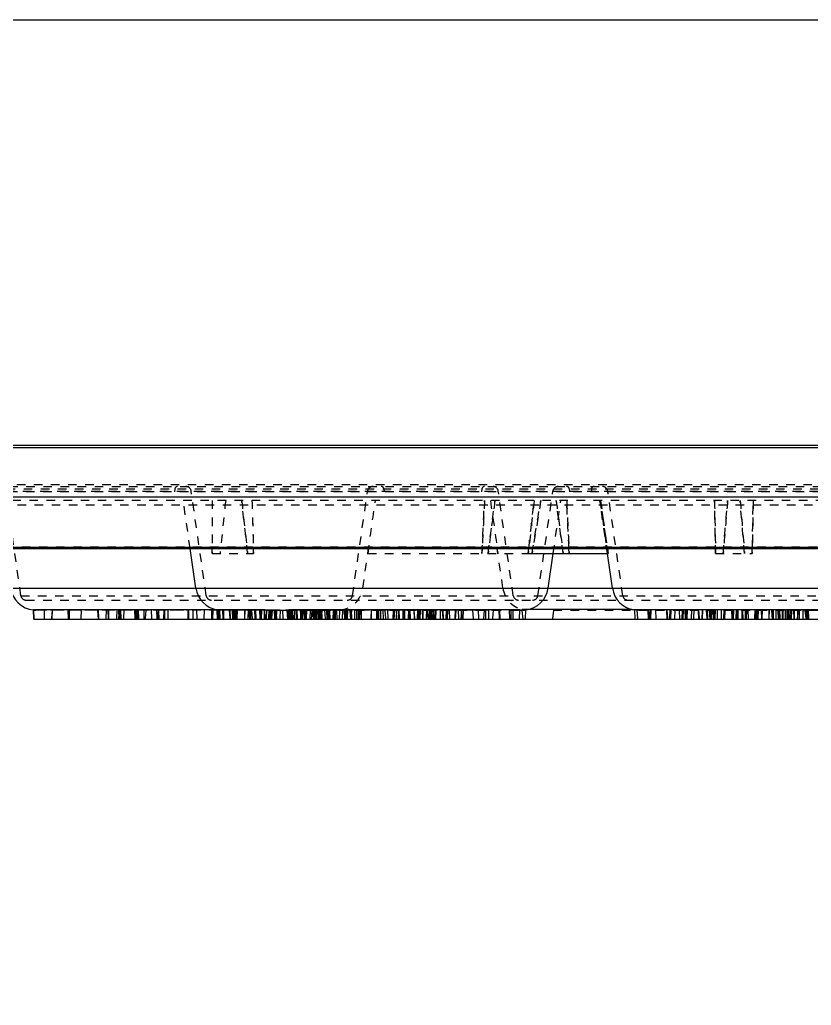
# Model space of a CAD drawing. Header units: millimetres. Extents: x -2414 to 10498, y -2238 to 649.
# Drawn here: x -45.3 to 106, y 220.7 to 408.9 of the extents above; entities that cross this region are included whole.
import ezdxf

# ---------------------------------------------------------------- set-up
doc = ezdxf.new("R2010")
doc.units = ezdxf.units.MM
doc.header["$LTSCALE"] = 16.335
doc.linetypes.add('HIDDEN', pattern=[0.2, 0.1, -0.1])
doc.layers.get('0').update_dxf_attribs({"linetype": 'CONTINUOUS'})
doc.layers.add('DEFAULT_2', color=8, linetype='HIDDEN')

msp = doc.modelspace()

# ---------------------------------------------------------------- linework, layer by layer
at = {"color": 7, "linetype": 'Continuous'}
for p, q in [((-68.322, 327.67), (229.761, 327.67)), ((212.282, 327.188), (-50.842, 327.188)), ((-68.481, 317.795), (229.92, 317.795)), ((-68.322, 307.92), (229.761, 307.92)), ((-51.144, 308.215), (212.583, 308.215)), ((-11.617, 300.371), (-12.705, 307.92)), ((51.874, 306.97), (51.982, 307.92)), ((51.874, 306.97), (67.147, 306.97)), ((55.714, 300.371), (56.666, 306.97)), ((67.012, 307.92), (67.147, 306.97)), ((67.978, 300.371), (67.029, 306.953)), ((-47.029, 300.371), (199.147, 300.371)), ((-42.66, 296.22), (-42.642, 296.224)), ((-42.568, 294.47), (-42.66, 296.221)), ((-42.642, 296.224), (-42.551, 294.47)), ((-30.482, 296.216), (-42.642, 296.224)), ((-30.329, 296.216), (-30.482, 296.216)), ((-22.967, 296.212), (-30.329, 296.216)), ((-22.623, 296.212), (-22.967, 296.212)), ((-13.485, 296.207), (-22.623, 296.212)), ((-7.445, 296.204), (-13.363, 296.206)), ((-1.521, 296.223), (-7.445, 296.217)), ((-7.353, 294.47), (-7.445, 296.217)), ((0.734, 296.224), (-1.521, 296.223)), ((0.734, 296.224), (0.8, 294.47)), ((2.395, 296.17), (5.871, 296.17)), ((3.822, 296.17), (3.753, 294.47)), ((5.94, 294.47), (5.851, 296.17)), ((6.847, 296.224), (6.894, 294.47)), ((28.369, 296.217), (6.847, 296.224)), ((44.97, 296.207), (28.369, 296.217)), ((50.22, 296.204), (45.046, 296.206)), ((50.22, 296.204), (50.133, 294.47)), ((50.211, 294.47), (50.301, 296.193)), ((50.3, 296.17), (50.796, 296.17)), ((51.386, 296.199), (51.296, 294.47)), ((51.39, 296.195), (51.386, 296.195)), ((71.712, 296.315), (51.974, 296.315)), ((72.963, 296.206), (72.253, 296.204)), ((72.344, 294.47), (72.253, 296.204)), ((86.648, 296.219), (72.99, 296.207)), ((86.922, 296.219), (86.648, 296.219)), ((89.455, 296.22), (86.922, 296.219)), ((103.48, 296.224), (89.455, 296.22)), ((104.343, 296.224), (103.48, 296.224)), ((104.343, 296.224), (104.335, 294.47)), ((105.866, 296.17), (110.201, 296.17)), ((-42.567, 294.47), (130.997, 294.47))]:
    msp.add_line(p, q, dxfattribs=at)
msp.add_lwpolyline([(-186.965, 408.914), (518.337, 408.914), (518.337, -149.106), (-186.965, -149.106)], close=True)
for centre, radius, start, end in [((-42.179, 301.07), 4.9, 188.20445, 264.32485), ((-6.767, 301.07), 4.9, 188.20445, 262.0462), ((50.865, 301.07), 4.9, 276.15832, 351.79555), ((72.828, 301.07), 4.9, 188.20445, 263.26619), ((50.796, 301.943), 5.773, 270.00175, 271.40187)]:
    msp.add_arc(centre, radius, start, end, dxfattribs=at)
for points in [[(-13.363, 296.206), (-13.404, 296.206), (-13.444, 296.207), (-13.485, 296.207)], [(45.046, 296.206), (45.02, 296.206), (44.995, 296.207), (44.97, 296.207)], [(72.99, 296.207), (72.981, 296.207), (72.972, 296.206), (72.963, 296.206)]]:
    msp.add_open_spline(points, degree=3, dxfattribs=at)
for points, knots in [([(0.734, 296.224), (0.851, 296.224), (1.405, 296.21), (1.958, 296.17), (2.395, 296.17)], [0, 0, 0, 0, 0.2116903, 1, 1, 1, 1]), ([(5.871, 296.17), (5.908, 296.17), (6.015, 296.185), (6.219, 296.202), (6.507, 296.22), (6.726, 296.224), (6.847, 296.224)], [0, 0, 0, 0, 0.1154328, 0.3283296, 0.6282281, 1, 1, 1, 1]), ([(50.22, 296.202), (50.24, 296.202), (50.268, 296.201), (50.292, 296.198), (50.301, 296.195), (50.301, 296.193)], [0, 0, 0, 0, 0.7385395, 0.9265108, 1, 1, 1, 1]), ([(50.937, 296.172), (50.981, 296.173), (51.112, 296.177), (51.243, 296.187), (51.33, 296.194)], [0, 0, 0, 0, 0.3320474, 1, 1, 1, 1]), ([(51.33, 296.194), (51.338, 296.195), (51.357, 296.196), (51.375, 296.199), (51.386, 296.199)], [0, 0, 0, 0, 0.4117955, 1, 1, 1, 1]), ([(104.343, 296.224), (104.631, 296.224), (105.139, 296.209), (105.646, 296.17), (105.866, 296.17)], [0, 0, 0, 0, 0.5678059, 1, 1, 1, 1])]:
    msp.add_open_spline(points, degree=3, knots=knots, dxfattribs=at)
at = {"layer": 'DEFAULT_2', "color": 8, "linetype": 'HIDDEN'}
for p, q in [((-56.477, 327.222), (217.916, 327.222)), ((217.169, 320.113), (-55.73, 320.113)), ((215.676, 318.77), (-54.238, 318.77)), ((-51.041, 319.314), (203.166, 319.314)), ((-50.543, 319.77), (202.668, 319.77)), ((-45.04, 298.927), (-47.921, 318.913)), ((-47.921, 318.913), (200.039, 318.913)), ((-15.629, 319.314), (-15.676, 318.77)), ((-9.628, 298.927), (-12.509, 318.913)), ((18.313, 298.927), (21.195, 318.913)), ((24.314, 319.314), (24.362, 318.77)), ((43.042, 319.314), (42.995, 318.77)), ((49.043, 298.927), (46.161, 318.913)), ((53.726, 298.927), (56.607, 318.913)), ((59.726, 319.314), (59.774, 318.77)), ((63.966, 319.314), (63.919, 318.77)), ((69.967, 298.927), (67.085, 318.913)), ((217.302, 316.225), (-55.863, 316.225)), ((216.308, 317.12), (-54.868, 317.12)), ((-12.705, 307.92), (-14.032, 317.12)), ((56.666, 306.97), (58.129, 317.12)), ((67.029, 306.953), (65.563, 317.12)), ((65.706, 317.12), (67.012, 307.92)), ((67.163, 306.97), (65.722, 317.12)), ((218.147, 308.189), (-56.708, 308.189)), ((-8.502, 306.97), (-8.502, 307.92)), ((-8.502, 306.97), (-0.57, 306.97)), ((-0.57, 306.97), (-0.602, 307.92)), ((20.302, 300.371), (21.254, 306.97)), ((21.382, 307.92), (21.246, 306.97)), ((21.246, 306.97), (51.874, 306.97)), ((43.1, 307.92), (43.055, 306.97)), ((46.111, 306.97), (45.975, 307.92)), ((47.054, 300.371), (46.103, 306.97)), ((59.722, 306.97), (59.676, 307.92)), ((87.669, 307.92), (87.687, 306.97)), ((87.693, 306.97), (94.676, 306.97)), ((94.686, 306.97), (94.704, 307.92)), ((-45.04, 298.927), (133.336, 298.927)), ((-44.05, 298.07), (132.346, 298.07)), ((-42.642, 296.224), (-13.485, 296.207)), ((2.395, 296.17), (-42.179, 296.17)), ((-40.605, 296.17), (-40.605, 294.47)), ((-39.091, 296.17), (-39.18, 294.47)), ((-39.044, 296.17), (-39.131, 294.47)), ((-36.07, 296.17), (-35.984, 294.47)), ((-35.807, 296.17), (-35.807, 294.47)), ((-33.523, 296.17), (-33.611, 294.47)), ((-30.229, 294.47), (-30.318, 296.17)), ((-30.264, 296.17), (-30.178, 294.47)), ((-28.739, 296.17), (-28.806, 294.47)), ((-28.441, 296.17), (-28.383, 294.47)), ((-28.319, 296.17), (-28.319, 294.47)), ((-26.72, 296.17), (-26.764, 294.47)), ((-26.418, 296.17), (-26.351, 294.47)), ((-26.291, 296.17), (-26.38, 294.47)), ((-26.109, 296.17), (-26.188, 294.47)), ((-26.035, 296.17), (-25.946, 294.47)), ((-25.346, 296.17), (-25.423, 294.47)), ((-23.316, 296.17), (-23.237, 294.47)), ((-23.23, 296.17), (-23.292, 294.47)), ((-23.145, 296.17), (-23.145, 294.47)), ((-22.854, 296.17), (-22.931, 294.47)), ((-22.83, 294.47), (-22.919, 296.17)), ((-22.664, 294.47), (-22.575, 296.17)), ((-22.645, 296.17), (-22.568, 294.47)), ((-21.567, 296.17), (-21.537, 294.47)), ((-21.199, 296.17), (-21.283, 294.47)), ((-20.153, 296.17), (-20.076, 294.47)), ((-19.103, 296.17), (-19.058, 294.47)), ((-18.824, 296.17), (-18.913, 294.47)), ((-18.611, 294.47), (-18.7, 296.17)), ((-17.749, 296.17), (-17.774, 294.47)), ((-17.653, 296.17), (-17.698, 294.47)), ((-17.582, 296.17), (-17.599, 294.47)), ((-16.98, 296.17), (-16.963, 294.47)), ((-13.155, 296.17), (-13.158, 294.47)), ((-13.033, 296.17), (-13.03, 294.47)), ((-12.173, 296.17), (-12.158, 294.47)), ((-11.516, 296.17), (-11.426, 294.47)), ((-10.026, 296.17), (-10.104, 294.47)), ((-8.597, 296.17), (-8.623, 294.47)), ((-8.358, 294.47), (-8.269, 296.17)), ((-7.471, 294.47), (-7.56, 296.17)), ((-7.439, 296.17), (-7.517, 294.47)), ((-7.445, 296.217), (-7.445, 296.217)), ((-7.445, 296.217), (-1.024, 296.207)), ((-7.445, 296.204), (-2.292, 296.204)), ((-7.432, 296.217), (0.75, 296.224)), ((-7.384, 296.216), (-7.432, 296.217)), ((-2.368, 296.208), (-7.384, 296.216)), ((-7.282, 296.17), (-7.205, 294.47)), ((-7.261, 294.47), (-7.172, 296.17)), ((-7.19, 296.17), (-7.214, 294.47)), ((-7.082, 296.17), (-7.013, 294.47)), ((-6.504, 296.17), (-6.473, 294.47)), ((-6.353, 296.17), (-6.328, 294.47)), ((-5.237, 296.17), (-5.148, 294.47)), ((-5.147, 296.17), (-5.058, 294.47)), ((-4.695, 296.17), (-4.618, 294.47)), ((-4.476, 296.17), (-4.565, 294.47)), ((-4.226, 296.17), (-4.315, 294.47)), ((-4.2, 296.17), (-4.289, 294.47)), ((-3.983, 296.17), (-4.058, 294.47)), ((-3.696, 296.17), (-3.773, 294.47)), ((-1.438, 296.207), (-2.368, 296.208)), ((-2.248, 296.17), (-2.337, 294.47)), ((-2.292, 296.202), (-2.327, 294.47)), ((-1.592, 296.17), (-1.653, 294.47)), ((-1.296, 296.207), (-1.438, 296.207)), ((-1.312, 294.47), (-1.401, 296.17)), ((-1.296, 296.17), (-1.374, 294.47)), ((-1.312, 296.17), (-1.236, 294.47)), ((-1.214, 296.207), (-1.296, 296.207)), ((-1.173, 294.47), (-1.262, 296.17)), ((-1.014, 296.207), (-1.214, 296.207)), ((-1.111, 294.47), (-1.021, 296.17)), ((-0.951, 296.17), (-0.874, 294.47)), ((-0.948, 296.206), (45.046, 296.206)), ((-0.427, 296.17), (-0.37, 294.47)), ((-0.235, 294.47), (-0.324, 296.17)), ((-0.216, 296.17), (-0.131, 294.47)), ((0.525, 296.17), (0.612, 294.47)), ((0.936, 296.17), (0.865, 294.47)), ((0.941, 294.47), (0.954, 296.17)), ((1.42, 296.17), (1.433, 294.47)), ((1.448, 296.17), (1.525, 294.47)), ((1.853, 296.17), (1.764, 294.47)), ((1.877, 296.17), (1.79, 294.47)), ((2.341, 296.17), (2.252, 294.47)), ((2.553, 296.17), (2.553, 294.47)), ((2.806, 296.17), (2.744, 294.47)), ((2.944, 296.17), (2.859, 294.47)), ((3.377, 296.17), (3.448, 294.47)), ((3.627, 296.17), (3.538, 294.47)), ((3.69, 296.17), (3.779, 294.47)), ((3.8, 296.17), (3.72, 294.47)), ((4.479, 296.195), (4.424, 294.47)), ((4.916, 296.17), (5.003, 294.47)), ((4.943, 296.17), (5.005, 294.47)), ((5.882, 296.17), (5.869, 294.47)), ((5.871, 296.17), (50.3, 296.17)), ((5.949, 296.17), (6.038, 294.47)), ((6.369, 294.47), (6.299, 296.17)), ((6.361, 294.47), (6.347, 296.17)), ((6.567, 296.17), (6.516, 294.47)), ((6.542, 296.17), (6.621, 294.47)), ((6.734, 296.17), (6.668, 294.47)), ((6.745, 294.47), (6.814, 296.17)), ((6.864, 296.224), (44.986, 296.207)), ((7.231, 294.47), (7.32, 296.17)), ((7.537, 296.17), (7.537, 294.47)), ((7.648, 296.17), (7.559, 294.47)), ((7.685, 296.202), (7.729, 294.47)), ((8.348, 296.17), (8.418, 294.47)), ((8.352, 296.17), (8.404, 294.47)), ((8.592, 296.17), (8.51, 294.47)), ((8.81, 296.17), (8.729, 294.47)), ((8.994, 296.17), (9.083, 294.47)), ((9.291, 296.17), (9.361, 294.47)), ((9.554, 296.17), (9.467, 294.47)), ((9.497, 294.47), (9.586, 296.17)), ((10.233, 296.17), (10.143, 294.47)), ((10.511, 294.47), (10.594, 296.17)), ((10.846, 294.47), (10.757, 296.17)), ((10.875, 296.17), (10.963, 294.47)), ((11.063, 296.17), (10.995, 294.47)), ((11.132, 296.17), (11.095, 294.47)), ((11.389, 296.17), (11.343, 294.47)), ((11.484, 296.17), (11.414, 294.47)), ((11.703, 296.17), (11.784, 294.47)), ((11.835, 296.17), (11.924, 294.47)), ((12.08, 296.17), (12.131, 294.47)), ((12.22, 296.17), (12.177, 294.47)), ((12.346, 296.17), (12.263, 294.47)), ((12.4, 296.17), (12.437, 294.47)), ((12.417, 294.47), (12.506, 296.17)), ((12.985, 296.17), (13.074, 294.47)), ((13.491, 294.47), (13.402, 296.17)), ((13.453, 296.17), (13.521, 294.47)), ((13.614, 294.47), (13.525, 296.17)), ((13.544, 296.17), (13.627, 294.47)), ((13.656, 296.17), (13.567, 294.47)), ((13.729, 296.17), (13.641, 294.47)), ((13.836, 296.17), (13.926, 294.47)), ((14.031, 294.47), (13.961, 296.17)), ((14.641, 294.47), (14.711, 296.17)), ((14.671, 296.17), (14.709, 294.47)), ((14.864, 296.17), (14.788, 294.47)), ((14.965, 296.195), (14.987, 294.47)), ((14.998, 294.47), (15.081, 296.17)), ((15.074, 294.47), (15.163, 296.17)), ((15.379, 294.47), (15.296, 296.17)), ((15.842, 294.47), (15.932, 296.194)), ((16.419, 296.17), (16.36, 294.47)), ((16.847, 294.47), (16.758, 296.17)), ((16.97, 296.17), (16.888, 294.47)), ((17.025, 294.47), (17.114, 296.17)), ((17.188, 296.17), (17.257, 294.47)), ((17.37, 296.17), (17.281, 294.47)), ((17.982, 294.47), (17.892, 296.17)), ((17.921, 296.17), (17.903, 294.47)), ((18.108, 296.17), (18.019, 294.47)), ((18.031, 296.17), (18.114, 294.47)), ((18.71, 296.17), (18.699, 294.47)), ((19.097, 296.17), (19.109, 294.47)), ((19.391, 296.17), (19.374, 294.47)), ((19.475, 296.17), (19.447, 294.47)), ((19.61, 296.17), (19.623, 294.47)), ((20.003, 294.47), (19.92, 296.17)), ((19.982, 296.17), (19.999, 294.47)), ((21.909, 296.17), (21.82, 294.47)), ((21.893, 296.17), (21.891, 294.47)), ((22.901, 296.17), (22.896, 294.47)), ((23.044, 296.17), (23.048, 294.47)), ((23.312, 296.17), (23.303, 294.47)), ((23.663, 296.17), (23.673, 294.47)), ((24.143, 296.17), (24.156, 294.47)), ((24.516, 296.17), (24.605, 294.47)), ((25.018, 296.17), (25.051, 294.47)), ((26.076, 296.17), (26.045, 294.47)), ((26.296, 294.47), (26.379, 296.17)), ((26.693, 296.17), (26.675, 294.47)), ((27.1, 294.47), (27.189, 296.17)), ((27.172, 296.17), (27.228, 294.47)), ((27.959, 296.17), (27.928, 294.47)), ((28.199, 296.17), (28.116, 294.47)), ((28.236, 296.17), (28.274, 294.47)), ((28.251, 294.47), (28.34, 296.17)), ((28.991, 296.17), (28.937, 294.47)), ((29.005, 296.17), (29.035, 294.47)), ((29.227, 294.47), (29.138, 296.17)), ((29.163, 296.17), (29.241, 294.47)), ((29.282, 296.17), (29.365, 294.47)), ((30.025, 296.17), (30.114, 294.47)), ((30.036, 296.17), (30.087, 294.47)), ((30.052, 296.17), (30.14, 294.47)), ((30.756, 296.17), (30.686, 294.47)), ((30.905, 296.17), (30.833, 294.47)), ((31.185, 294.47), (31.102, 296.17)), ((31.276, 294.47), (31.289, 296.17)), ((31.64, 296.17), (31.673, 294.47)), ((31.762, 296.17), (31.775, 294.47)), ((32.485, 296.17), (32.401, 294.47)), ((32.513, 296.17), (32.424, 294.47)), ((32.828, 294.47), (32.739, 296.17)), ((33.045, 296.17), (32.988, 294.47)), ((33.184, 296.17), (33.254, 294.47)), ((33.238, 296.17), (33.196, 294.47)), ((33.204, 296.17), (33.274, 294.47)), ((33.447, 296.17), (33.518, 294.47)), ((33.754, 296.17), (33.843, 294.47)), ((33.794, 294.47), (33.863, 296.17)), ((34.081, 296.17), (34.035, 294.47)), ((34.222, 294.47), (34.311, 296.17)), ((35.037, 296.17), (35.095, 294.47)), ((35.466, 296.17), (35.55, 294.47)), ((35.554, 296.17), (35.643, 294.47)), ((36.234, 296.17), (36.144, 294.47)), ((36.301, 296.17), (36.371, 294.47)), ((36.405, 296.17), (36.392, 294.47)), ((36.478, 296.17), (36.403, 294.47)), ((36.891, 294.47), (36.878, 296.17)), ((37.962, 296.17), (37.879, 294.47)), ((38.017, 294.47), (38.106, 296.17)), ((38.489, 296.17), (38.545, 294.47)), ((39.077, 296.17), (39.152, 294.47)), ((39.169, 296.17), (39.08, 294.47)), ((39.099, 294.47), (39.188, 296.17)), ((39.443, 296.17), (39.376, 294.47)), ((41.264, 296.17), (41.349, 294.47)), ((42.311, 296.17), (42.4, 294.47)), ((43.445, 296.17), (43.363, 294.47)), ((43.796, 294.47), (43.809, 296.17)), ((44.282, 296.17), (44.295, 294.47)), ((45.167, 296.17), (45.079, 294.47)), ((46.289, 296.17), (46.371, 294.47)), ((46.393, 296.17), (46.482, 294.47)), ((48.227, 296.17), (48.316, 294.47)), ((48.554, 296.17), (48.54, 294.47)), ((49.04, 294.47), (49.026, 296.17)), ((50.22, 296.204), (51.403, 296.195)), ((50.316, 296.193), (50.234, 296.202)), ((50.917, 294.47), (50.723, 296.315)), ((51.974, 296.315), (50.723, 296.315)), ((56.701, 296.17), (56.522, 294.47)), ((56.701, 296.17), (105.866, 296.17)), ((71.712, 296.315), (110.716, 296.315)), ((72.253, 296.204), (72.253, 296.204)), ((72.658, 296.202), (72.747, 294.47)), ((73.007, 296.207), (104.364, 296.224)), ((74.865, 294.47), (74.775, 296.183)), ((74.841, 296.172), (74.789, 296.183)), ((74.964, 296.195), (75.046, 294.47)), ((120.399, 296.195), (74.978, 296.195)), ((75.288, 296.17), (75.199, 294.47)), ((75.324, 296.17), (75.235, 294.47)), ((75.263, 294.47), (75.289, 296.17)), ((76.223, 296.17), (76.25, 294.47)), ((78.445, 294.47), (78.355, 296.17)), ((78.389, 296.17), (78.478, 294.47)), ((78.947, 296.17), (78.858, 294.47)), ((79.17, 296.17), (79.094, 294.47)), ((79.874, 296.17), (79.847, 294.47)), ((80.834, 294.47), (80.808, 296.17)), ((81.319, 296.17), (81.23, 294.47)), ((81.489, 296.17), (81.4, 294.47)), ((81.419, 294.47), (81.508, 296.17)), ((81.791, 296.17), (81.867, 294.47)), ((82.081, 296.17), (82.156, 294.47)), ((82.099, 296.17), (82.174, 294.47)), ((82.264, 296.17), (82.199, 294.47)), ((82.284, 296.17), (82.218, 294.47)), ((83.103, 296.17), (83.021, 294.47)), ((83.558, 296.17), (83.478, 294.47)), ((84.495, 294.47), (84.406, 296.17)), ((84.444, 296.17), (84.533, 294.47)), ((85.199, 296.17), (85.138, 294.47)), ((85.156, 294.47), (85.217, 296.17)), ((85.921, 296.17), (86.002, 294.47)), ((86.055, 296.17), (86.144, 294.47)), ((86.642, 294.47), (86.553, 296.17)), ((86.753, 294.47), (86.664, 296.17)), ((86.772, 294.47), (86.683, 296.17)), ((86.829, 296.17), (86.906, 294.47)), ((87.002, 294.47), (87.029, 296.17)), ((87.38, 294.47), (87.319, 296.17)), ((87.338, 296.17), (87.399, 294.47)), ((87.479, 296.17), (87.532, 294.47)), ((87.585, 296.17), (87.496, 294.47)), ((87.498, 296.17), (87.552, 294.47)), ((87.612, 296.17), (87.524, 294.47)), ((87.963, 296.17), (87.989, 294.47)), ((88.792, 294.47), (88.852, 296.17)), ((89.247, 296.17), (89.17, 294.47)), ((89.43, 294.47), (89.519, 296.17)), ((90.715, 296.17), (90.802, 294.47)), ((91.055, 296.17), (90.966, 294.47)), ((90.973, 296.17), (91.034, 294.47)), ((91.074, 296.17), (90.984, 294.47)), ((91.052, 294.47), (90.991, 296.17)), ((91.087, 296.17), (91.04, 294.47)), ((91.142, 296.17), (91.053, 294.47)), ((91.603, 296.17), (91.54, 294.47)), ((91.864, 296.17), (91.822, 294.47)), ((91.883, 296.17), (91.841, 294.47)), ((91.973, 296.17), (91.946, 294.47)), ((92.678, 296.17), (92.713, 294.47)), ((92.705, 296.17), (92.751, 294.47)), ((92.933, 294.47), (92.907, 296.17)), ((93.332, 296.17), (93.374, 294.47)), ((93.432, 296.17), (93.343, 294.47)), ((93.351, 296.17), (93.393, 294.47)), ((93.432, 296.17), (93.498, 294.47)), ((93.439, 296.17), (93.528, 294.47)), ((93.45, 296.17), (93.515, 294.47)), ((93.552, 296.17), (93.502, 294.47)), ((93.57, 296.17), (93.52, 294.47)), ((93.838, 296.17), (93.901, 294.47)), ((95.166, 296.17), (95.095, 294.47)), ((95.388, 294.47), (95.475, 296.17)), ((95.469, 296.17), (95.43, 294.47)), ((95.558, 296.17), (95.493, 294.47)), ((95.795, 296.17), (95.776, 294.47)), ((96.544, 294.47), (96.455, 296.17)), ((96.584, 296.17), (96.497, 294.47)), ((96.547, 294.47), (96.636, 296.17)), ((97.88, 296.17), (97.857, 294.47)), ((97.899, 296.17), (97.876, 294.47)), ((98.553, 294.47), (98.464, 296.17)), ((98.516, 296.17), (98.603, 294.47)), ((98.694, 296.17), (98.717, 294.47)), ((99.185, 296.17), (99.206, 294.47)), ((99.711, 294.47), (99.624, 296.17)), ((99.816, 296.17), (99.797, 294.47)), ((99.866, 296.17), (99.955, 294.47)), ((99.884, 296.17), (99.973, 294.47)), ((100.416, 296.17), (100.42, 294.47)), ((100.52, 296.17), (100.509, 294.47)), ((100.997, 296.17), (100.995, 294.47)), ((101.017, 296.17), (101.015, 294.47)), ((101.067, 296.17), (101.069, 294.47)), ((101.087, 296.17), (101.089, 294.47)), ((101.459, 296.17), (101.46, 294.47)), ((101.478, 296.17), (101.479, 294.47)), ((101.64, 296.17), (101.641, 294.47)), ((101.945, 296.17), (101.856, 294.47)), ((102.188, 294.47), (102.274, 296.17)), ((102.566, 296.17), (102.655, 294.47)), ((102.586, 296.17), (102.675, 294.47)), ((102.706, 296.17), (102.711, 294.47)), ((102.726, 296.17), (102.731, 294.47)), ((103.329, 296.17), (103.32, 294.47)), ((103.425, 296.17), (103.338, 294.47)), ((103.357, 294.47), (103.444, 296.17)), ((103.386, 294.47), (103.475, 296.17)), ((103.405, 294.47), (103.494, 296.17)), ((103.647, 296.17), (103.656, 294.47)), ((104.364, 296.224), (104.356, 294.47)), ((104.738, 296.17), (104.917, 294.47)), ((105.004, 294.47), (105.09, 296.17)), ((105.11, 296.17), (105.023, 294.47)), ((105.277, 296.17), (105.248, 294.47)), ((105.401, 294.47), (105.312, 296.17)), ((105.327, 296.17), (105.367, 294.47)), ((105.364, 296.17), (105.45, 294.47))]:
    msp.add_line(p, q, dxfattribs=at)
for centre, radius, start, end in [((-15.13, 319.27), 0.5, 90, 175), ((-13.499, 318.77), 1, 8.20445, 90), ((22.185, 318.77), 1, 90, 171.79555), ((23.816, 319.27), 0.5, 5, 90), ((43.54, 319.27), 0.5, 90, 175), ((45.172, 318.77), 1, 8.20445, 90), ((57.597, 318.77), 1, 90, 171.79555), ((59.228, 319.27), 0.5, 5, 90), ((64.464, 319.27), 0.5, 90, 175), ((66.096, 318.77), 1, 8.20445, 90), ((3414.642, 421.274), 3417.132, 181.746649, 181.916923), ((3417.371, 421.456), 3419.858, 181.748306, 181.902519), ((15.453, 301.07), 4.9, 275.62013, 351.79555), ((51.904, 301.07), 4.9, 188.20445, 256.05307), ((-44.05, 299.07), 1, 188.20445, 270), ((-8.638, 299.07), 1, 188.20445, 270), ((17.324, 299.07), 1, 270, 351.79555), ((50.033, 299.07), 1, 188.20445, 270), ((52.736, 299.07), 1, 270, 351.79555), ((70.957, 299.07), 1, 188.20445, 270), ((-42.179, 301.07), 4.9, 264.32485, 270), ((3.006, 310.086), 13.916, 270.02928, 270.90341), ((13.73, 300.596), 4.426, 270.048, 271.08969), ((13.689, 303.019), 6.85, 271.05077, 271.41234)]:
    msp.add_arc(centre, radius, start, end, dxfattribs=at)
for points in [[(-8.494, 317.12), (-8.5, 313.737), (-8.502, 310.353), (-8.502, 306.97)], [(-5.913, 317.12), (-6.277, 313.737), (-6.637, 310.354), (-6.994, 306.97)], [(-2.862, 317.12), (-2.481, 313.736), (-2.098, 310.353), (-1.713, 306.97)], [(-1.704, 306.97), (-2.09, 310.353), (-2.473, 313.736), (-2.854, 317.12)], [(21.246, 306.97), (21.73, 310.353), (22.213, 313.737), (22.695, 317.12)], [(43.047, 306.97), (43.21, 310.353), (43.372, 313.737), (43.534, 317.12)], [(43.542, 317.12), (43.395, 314.053), (43.248, 310.987), (43.1, 307.92)], [(45.535, 317.12), (45.096, 313.737), (44.657, 310.353), (44.216, 306.97)], [(44.224, 306.97), (44.665, 310.353), (45.104, 313.737), (45.543, 317.12)], [(44.662, 317.12), (45.144, 313.737), (45.627, 310.353), (46.111, 306.97)], [(53.049, 317.12), (52.661, 313.737), (52.275, 310.354), (51.89, 306.97)], [(51.982, 307.92), (52.331, 310.987), (52.681, 314.054), (53.033, 317.12)], [(52.62, 306.97), (53.179, 310.353), (53.736, 313.737), (54.292, 317.12)], [(54.308, 317.12), (53.752, 313.737), (53.194, 310.353), (52.636, 306.97)], [(57.233, 317.12), (57.672, 313.737), (58.112, 310.353), (58.552, 306.97)], [(58.557, 306.97), (58.117, 310.353), (57.677, 313.737), (57.238, 317.12)], [(59.676, 307.92), (59.528, 310.987), (59.381, 314.053), (59.234, 317.12)], [(59.239, 317.12), (59.401, 313.737), (59.564, 310.353), (59.727, 306.97)], [(65.568, 317.12), (66.06, 313.736), (66.555, 310.353), (67.053, 306.97)], [(67.069, 306.97), (66.571, 310.353), (66.076, 313.736), (65.584, 317.12)], [(87.491, 317.12), (87.551, 314.053), (87.61, 310.987), (87.669, 307.92)], [(87.693, 306.97), (87.628, 310.353), (87.563, 313.737), (87.497, 317.12)], [(89.146, 306.97), (89.426, 310.353), (89.707, 313.737), (89.987, 317.12)], [(89.993, 317.12), (89.713, 313.737), (89.432, 310.353), (89.152, 306.97)], [(93.217, 306.97), (92.937, 310.353), (92.656, 313.737), (92.376, 317.12)], [(92.386, 317.12), (92.666, 313.737), (92.947, 310.353), (93.227, 306.97)], [(94.872, 317.12), (94.807, 313.737), (94.741, 310.353), (94.676, 306.97)], [(94.704, 307.92), (94.763, 310.987), (94.823, 314.053), (94.882, 317.12)], [(-13.485, 296.207), (-13.444, 296.207), (-13.404, 296.206), (-13.363, 296.206)], [(-1.024, 296.207), (-0.998, 296.207), (-0.973, 296.206), (-0.948, 296.206)], [(44.986, 296.207), (45.011, 296.207), (45.036, 296.206), (45.062, 296.206)], [(72.98, 296.206), (72.989, 296.206), (72.998, 296.207), (73.007, 296.207)]]:
    msp.add_open_spline(points, degree=3, dxfattribs=at)
for points, knots in [([(-42.093, 296.17), (-42.173, 296.17), (-42.286, 296.173), (-42.426, 296.184), (-42.507, 296.192), (-42.57, 296.201), (-42.619, 296.208), (-42.642, 296.216), (-42.66, 296.218), (-42.66, 296.221)], [0, 0, 0, 0, 0.4211584, 0.5928573, 0.735893, 0.8490015, 0.9311866, 0.9815042, 1, 1, 1, 1]), ([(-1.189, 296.17), (-1.338, 296.17), (-1.705, 296.195), (-2.073, 296.202), (-2.292, 296.202)], [0, 0, 0, 0, 0.4035616, 1, 1, 1, 1]), ([(-1.391, 296.176), (-1.372, 296.175), (-1.305, 296.172), (-1.237, 296.17), (-1.189, 296.17)], [0, 0, 0, 0, 0.2839396, 1, 1, 1, 1]), ([(2.411, 296.17), (2.259, 296.17), (1.705, 296.184), (1.152, 296.224), (0.75, 296.224)], [0, 0, 0, 0, 0.2752844, 1, 1, 1, 1]), ([(3.225, 296.172), (3.337, 296.173), (3.755, 296.184), (4.173, 296.199), (4.48, 296.199)], [0, 0, 0, 0, 0.2676123, 1, 1, 1, 1]), ([(6.847, 296.224), (6.732, 296.224), (6.518, 296.22), (6.236, 296.202), (6.032, 296.185), (5.925, 296.17), (5.888, 296.17)], [0, 0, 0, 0, 0.3604441, 0.6657099, 0.8824456, 1, 1, 1, 1]), ([(9.224, 296.17), (9.093, 296.17), (8.581, 296.18), (8.068, 296.201), (7.685, 296.202)], [0, 0, 0, 0, 0.2539807, 1, 1, 1, 1]), ([(13.85, 296.172), (13.839, 296.172), (13.798, 296.171), (13.757, 296.17), (13.726, 296.17)], [0, 0, 0, 0, 0.2634139, 1, 1, 1, 1]), ([(14.965, 296.199), (14.759, 296.199), (14.388, 296.193), (14.016, 296.176), (13.85, 296.172)], [0, 0, 0, 0, 0.5531304, 1, 1, 1, 1]), ([(13.858, 296.172), (13.882, 296.172), (13.988, 296.175), (14.093, 296.18), (14.174, 296.182)], [0, 0, 0, 0, 0.2287031, 1, 1, 1, 1]), ([(50.301, 296.193), (50.301, 296.188), (50.27, 296.185), (50.233, 296.176), (50.152, 296.172), (50.093, 296.17), (50.058, 296.17)], [0, 0, 0, 0, 0.0706382, 0.2620369, 0.5737358, 1, 1, 1, 1]), ([(50.072, 296.17), (50.107, 296.17), (50.166, 296.172), (50.247, 296.176), (50.285, 296.185), (50.315, 296.188), (50.316, 296.193)], [0, 0, 0, 0, 0.4262652, 0.7379676, 0.9293678, 1, 1, 1, 1]), ([(51.399, 296.199), (51.388, 296.199), (51.348, 296.193), (51.261, 296.188), (51.123, 296.177), (51.013, 296.173), (50.95, 296.172)], [0, 0, 0, 0, 0.0741313, 0.269958, 0.58175, 1, 1, 1, 1]), ([(73.472, 296.17), (73.294, 296.17), (73.022, 296.178), (72.751, 296.201), (72.658, 296.202)], [0, 0, 0, 0, 0.658282, 1, 1, 1, 1]), ([(72.673, 296.202), (72.682, 296.202), (72.733, 296.2), (72.784, 296.197), (72.826, 296.195)], [0, 0, 0, 0, 0.1694171, 1, 1, 1, 1]), ([(74.964, 296.199), (74.936, 296.199), (74.891, 296.198), (74.828, 296.196), (74.799, 296.191), (74.775, 296.187), (74.775, 296.183)], [0, 0, 0, 0, 0.430392, 0.7418808, 0.9308381, 1, 1, 1, 1]), ([(74.827, 296.172), (74.831, 296.172), (74.851, 296.17), (74.87, 296.17), (74.885, 296.17)], [0, 0, 0, 0, 0.2161681, 1, 1, 1, 1]), ([(74.899, 296.17), (74.894, 296.17), (74.875, 296.17), (74.855, 296.171), (74.841, 296.172)], [0, 0, 0, 0, 0.2837198, 1, 1, 1, 1]), ([(74.874, 296.197), (74.881, 296.197), (74.911, 296.198), (74.941, 296.198), (74.964, 296.199)], [0, 0, 0, 0, 0.2474903, 1, 1, 1, 1]), ([(105.887, 296.17), (105.667, 296.17), (105.16, 296.209), (104.653, 296.224), (104.364, 296.224)], [0, 0, 0, 0, 0.4321672, 1, 1, 1, 1])]:
    msp.add_open_spline(points, degree=3, knots=knots, dxfattribs=at)

doc.saveas('drawing.dxf')
